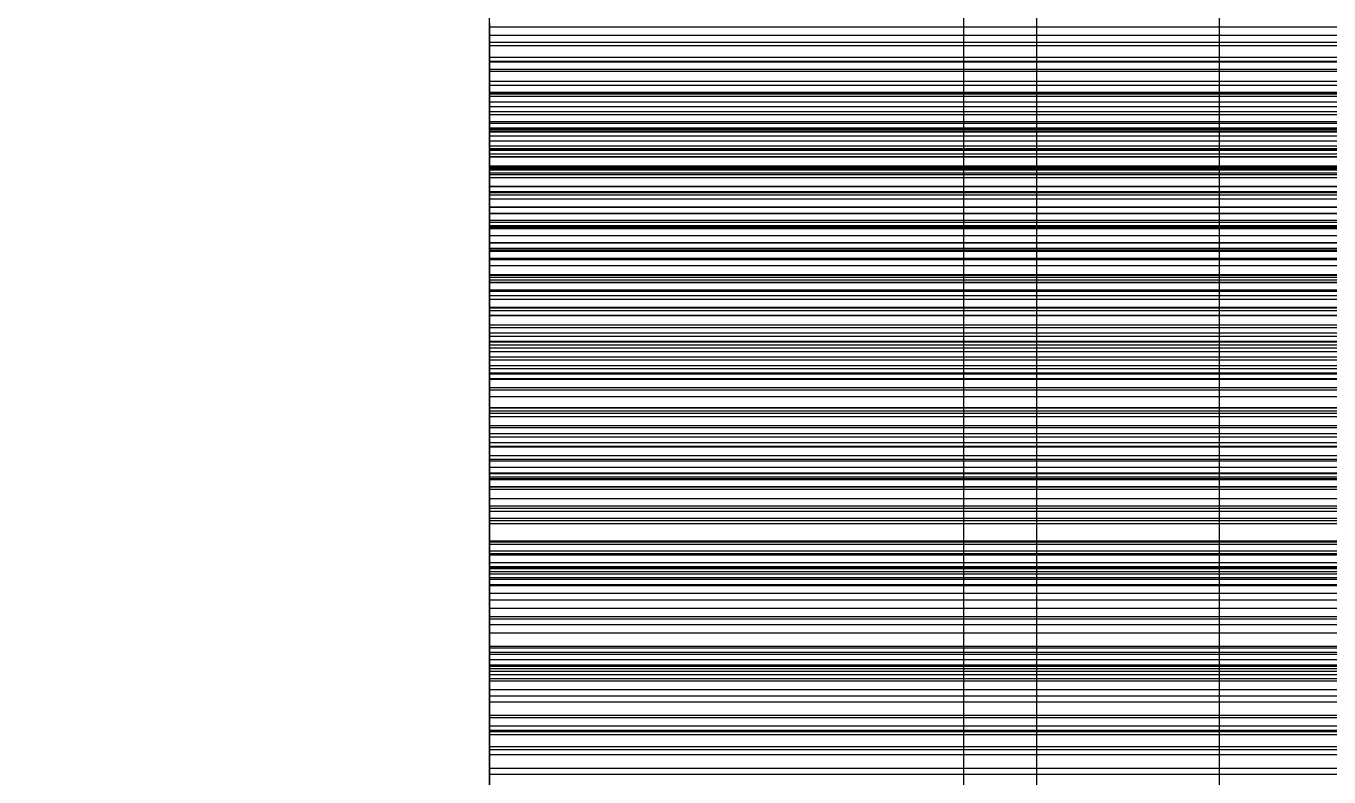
# Model space of a CAD drawing. Header units: millimetres. Extents: x -1970 to 34302, y -65268 to 6837.
# Drawn here: x 486.5 to 665, y -34041.4 to -33938.5 of the extents above; entities that cross this region are included whole.
import ezdxf

# ---------------------------------------------------------------- set-up
doc = ezdxf.new("R2010")
doc.units = ezdxf.units.MM
for name, color, linetype, lineweight in [('COTAS_O', 1, 'Continuous', 0), ('frontal_briquetadora', 7, 'Continuous', 0), ('frontal_mezcladora', 7, 'Continuous', 0)]:
    doc.layers.add(name, color=color, linetype=linetype, lineweight=lineweight)
doc.dimstyles.new('R19_100', dxfattribs={"dimtxt": 250, "dimasz": 150, "dimexe": 150, "dimexo": 80, "dimgap": 100, "dimtad": 1, "dimtih": 1, "dimtoh": 1, "dimdsep": 46, "dimcen": 0.09, "dimadec": 0, "dimazin": 0, "dimtfac": 1, "dimtdec": 4, "dimtofl": 0, "dimtmove": 0, "dimatfit": 3, "dimfxl": 1, "dimtolj": 1, "dimtzin": 0, "dimarcsym": 0})

# ---------------------------------------------------------------- blocks, each defined once
blk = doc.blocks.new('*D35')
at = {"layer": 'COTAS_O', "color": 0, "lineweight": -2, "transparency": 16777216}
for p, q in [((-1725, -34320), (-1725, -33550)), ((1725, -34320), (1725, -33550)), ((-1575, -33700), (1575, -33700))]:
    blk.add_line(p, q, dxfattribs=at)
at = {"layer": 'COTAS_O', "color": 0, "transparency": 16777216}
for points in [[(-1575, -33675), (-1575, -33725), (-1725, -33700)], [(1575, -33675), (1575, -33725), (1725, -33700)]]:
    blk.add_solid(points, dxfattribs=at)
at = {"layer": 'Defpoints', "color": 0, "transparency": 16777216}
for p in [(1725, -33700), (-1725, -34400), (1725, -34400)]:
    blk.add_point(p, dxfattribs=at)

msp = doc.modelspace()

# ---------------------------------------------------------------- linework, layer by layer
at = {"layer": 'frontal_briquetadora'}
for p, q in [((550, -33938.678), (550, -33933.789)), ((550, -33939.804), (550, -33934.783)), ((550, -33938.08), (550, -33941.221)), ((550, -33942.806), (550, -33938.183)), ((550, -33943.467), (550, -33938.678)), ((750, -33938.678), (550, -33938.678)), ((550, -33944.734), (550, -33939.804)), ((750, -33939.804), (550, -33939.804)), ((550, -33946.638), (550, -33940.763)), ((750, -33940.763), (550, -33940.763)), ((550, -33940.763), (550, -33943.373)), ((750, -33941.221), (550, -33941.221)), ((550, -33941.221), (550, -33944.479)), ((550, -33947.869), (550, -33942.806)), ((750, -33942.806), (550, -33942.806)), ((750, -33943.373), (550, -33943.373)), ((550, -33943.373), (550, -33946.092)), ((550, -33948.145), (550, -33943.467)), ((750, -33943.467), (550, -33943.467)), ((750, -33944.479), (550, -33944.479)), ((550, -33944.479), (550, -33947.869)), ((550, -33949.565), (550, -33944.734)), ((750, -33944.734), (550, -33944.734)), ((750, -33946.092), (550, -33946.092)), ((550, -33946.092), (550, -33948.923)), ((550, -33951.605), (550, -33946.638)), ((750, -33946.638), (550, -33946.638)), ((550, -33947.73), (550, -33947.588)), ((550, -33947.588), (550, -33950.222)), ((550, -33947.588), (750, -33947.588)), ((550, -33950.642), (550, -33947.73)), ((550, -33947.73), (750, -33947.73)), ((750, -33947.869), (550, -33947.869)), ((550, -33952.694), (550, -33948.145)), ((750, -33948.145), (550, -33948.145)), ((750, -33948.923), (550, -33948.923)), ((550, -33948.923), (550, -33951.872)), ((550, -33954.289), (550, -33949.565)), ((750, -33949.565), (550, -33949.565)), ((550, -33950.222), (550, -33955.529)), ((550, -33950.222), (750, -33950.222)), ((550, -33952.882), (550, -33950.642)), ((550, -33950.642), (750, -33950.642)), ((550, -33952.444), (550, -33951.605)), ((550, -33951.605), (550, -33953.55)), ((550, -33951.605), (750, -33951.605)), ((550, -33956.474), (550, -33951.605)), ((750, -33951.872), (550, -33951.872)), ((550, -33951.872), (550, -33954.948)), ((550, -33956.035), (550, -33952.444)), ((550, -33952.444), (750, -33952.444)), ((550, -33958.166), (550, -33952.694)), ((750, -33952.694), (550, -33952.694)), ((550, -33955.266), (550, -33952.882)), ((550, -33952.882), (750, -33952.882)), ((550, -33959.284), (550, -33953.028)), ((750, -33953.028), (550, -33953.028)), ((550, -33953.028), (550, -33955.419)), ((550, -33953.55), (550, -33958.204)), ((550, -33953.55), (750, -33953.55)), ((550, -33958.893), (550, -33954.289)), ((750, -33954.289), (550, -33954.289)), ((750, -33954.948), (550, -33954.948)), ((550, -33954.948), (550, -33958.166)), ((550, -33957.795), (550, -33955.266)), ((550, -33955.266), (750, -33955.266)), ((750, -33955.419), (550, -33955.419)), ((550, -33955.419), (550, -33957.925)), ((550, -33955.529), (550, -33963.307)), ((550, -33955.529), (750, -33955.529)), ((550, -33958.609), (550, -33956.035)), ((550, -33956.035), (750, -33956.035)), ((550, -33956.401), (550, -33957.935)), ((550, -33957.652), (550, -33956.401)), ((550, -33956.401), (750, -33956.401)), ((550, -33961.237), (550, -33956.474)), ((750, -33956.474), (550, -33956.474)), ((550, -33961.642), (550, -33957.652)), ((550, -33957.652), (750, -33957.652)), ((550, -33960.468), (550, -33957.795)), ((550, -33957.795), (750, -33957.795)), ((750, -33957.925), (550, -33957.925)), ((550, -33957.925), (550, -33960.55)), ((550, -33957.935), (550, -33962.196)), ((550, -33957.935), (750, -33957.935)), ((750, -33958.166), (550, -33958.166)), ((550, -33958.204), (550, -33965.389)), ((550, -33958.204), (750, -33958.204)), ((550, -33961.325), (550, -33958.609)), ((550, -33958.609), (750, -33958.609)), ((550, -33963.359), (550, -33958.893)), ((750, -33958.893), (550, -33958.893)), ((550, -33964.185), (550, -33959.284)), ((750, -33959.284), (550, -33959.284)), ((550, -33963.282), (550, -33960.468)), ((550, -33960.468), (750, -33960.468)), ((750, -33960.55), (550, -33960.55)), ((550, -33960.55), (550, -33963.302)), ((550, -33965.884), (550, -33961.237)), ((750, -33961.237), (550, -33961.237)), ((550, -33964.183), (550, -33961.325)), ((550, -33961.325), (750, -33961.325)), ((550, -33968.216), (550, -33961.642)), ((550, -33961.642), (750, -33961.642)), ((550, -33962.196), (550, -33965.098)), ((550, -33962.196), (750, -33962.196)), ((550, -33966.237), (550, -33963.282)), ((550, -33963.282), (750, -33963.282)), ((750, -33963.302), (550, -33963.302)), ((550, -33963.302), (550, -33966.188)), ((550, -33963.307), (550, -33973.256)), ((550, -33963.307), (750, -33963.307)), ((550, -33969.226), (550, -33963.359)), ((750, -33963.359), (550, -33963.359)), ((550, -33967.182), (550, -33964.183)), ((550, -33964.183), (750, -33964.183)), ((550, -33968.981), (550, -33964.185)), ((750, -33964.185), (550, -33964.185)), ((550, -33965.098), (550, -33968.14)), ((550, -33965.098), (750, -33965.098)), ((550, -33965.389), (550, -33974.827)), ((550, -33965.389), (750, -33965.389)), ((550, -33970.404), (550, -33965.884)), ((750, -33965.884), (550, -33965.884)), ((550, -33972.691), (550, -33966.068)), ((750, -33966.068), (550, -33966.068)), ((550, -33966.068), (550, -33968.234)), ((750, -33966.188), (550, -33966.188)), ((550, -33966.188), (550, -33969.226)), ((550, -33969.332), (550, -33966.237)), ((550, -33966.237), (750, -33966.237)), ((550, -33970.319), (550, -33967.182)), ((550, -33967.182), (750, -33967.182)), ((550, -33968.14), (550, -33971.32)), ((550, -33968.14), (750, -33968.14)), ((550, -33977.122), (550, -33968.216)), ((550, -33968.216), (750, -33968.216)), ((750, -33968.234), (550, -33968.234)), ((550, -33968.234), (550, -33970.522)), ((550, -33973.664), (550, -33968.981)), ((750, -33968.981), (550, -33968.981)), ((750, -33969.226), (550, -33969.226)), ((550, -33972.565), (550, -33969.332)), ((550, -33969.332), (750, -33969.332)), ((550, -33973.594), (550, -33970.319)), ((550, -33970.319), (750, -33970.319)), ((550, -33974.774), (550, -33970.404)), ((750, -33970.404), (550, -33970.404)), ((750, -33970.522), (550, -33970.522)), ((550, -33970.522), (550, -33972.935)), ((550, -33971.32), (550, -33974.637)), ((550, -33971.32), (750, -33971.32)), ((550, -33975.934), (550, -33972.565)), ((550, -33972.565), (750, -33972.565)), ((550, -33977.514), (550, -33972.691)), ((750, -33972.691), (550, -33972.691)), ((750, -33972.935), (550, -33972.935)), ((550, -33972.935), (550, -33975.482)), ((550, -33973.256), (550, -33984.994)), ((550, -33973.256), (750, -33973.256)), ((550, -33977.006), (550, -33973.594)), ((550, -33973.594), (750, -33973.594)), ((550, -33978.224), (550, -33973.664)), ((750, -33973.664), (550, -33973.664)), ((550, -33974.637), (550, -33978.09)), ((550, -33974.637), (750, -33974.637)), ((550, -33981.023), (550, -33974.774)), ((750, -33974.774), (550, -33974.774)), ((550, -33974.827), (550, -33986.158)), ((550, -33974.827), (750, -33974.827)), ((750, -33975.482), (550, -33975.482)), ((550, -33975.482), (550, -33978.172)), ((550, -33979.438), (550, -33975.934)), ((550, -33975.934), (750, -33975.934)), ((550, -33980.551), (550, -33977.006)), ((550, -33977.006), (750, -33977.006)), ((550, -33988.018), (550, -33977.122)), ((550, -33977.122), (750, -33977.122)), ((550, -33982.226), (550, -33977.514)), ((750, -33977.514), (550, -33977.514)), ((550, -33978.09), (550, -33981.678)), ((550, -33978.09), (750, -33978.09)), ((750, -33978.172), (550, -33978.172)), ((550, -33978.172), (550, -33981.023)), ((550, -33982.648), (550, -33978.224)), ((750, -33978.224), (550, -33978.224)), ((550, -33983.076), (550, -33979.438)), ((550, -33979.438), (750, -33979.438)), ((550, -33986.826), (550, -33979.853)), ((750, -33979.853), (550, -33979.853)), ((550, -33979.853), (550, -33981.789)), ((550, -33984.23), (550, -33980.551)), ((550, -33980.551), (750, -33980.551)), ((750, -33981.023), (550, -33981.023)), ((550, -33981.678), (550, -33985.397)), ((550, -33981.678), (750, -33981.678)), ((750, -33981.789), (550, -33981.789)), ((550, -33981.789), (550, -33983.852)), ((550, -33986.818), (550, -33982.226)), ((750, -33982.226), (550, -33982.226)), ((550, -33986.913), (550, -33982.648)), ((750, -33982.648), (550, -33982.648)), ((550, -33986.845), (550, -33983.076)), ((550, -33983.076), (750, -33983.076)), ((750, -33983.852), (550, -33983.852)), ((550, -33983.852), (550, -33986.048)), ((550, -33988.04), (550, -33984.23)), ((550, -33984.23), (750, -33984.23)), ((550, -33984.994), (550, -33998.069)), ((550, -33984.994), (750, -33984.994)), ((550, -33985.397), (550, -33989.248)), ((550, -33985.397), (750, -33985.397)), ((750, -33986.048), (550, -33986.048)), ((550, -33986.048), (550, -33988.384)), ((550, -33986.158), (550, -33998.944)), ((550, -33986.158), (750, -33986.158)), ((550, -33991.279), (550, -33986.818)), ((750, -33986.818), (550, -33986.818)), ((550, -33991.56), (550, -33986.826)), ((750, -33986.826), (550, -33986.826)), ((550, -33990.745), (550, -33986.845)), ((550, -33986.845), (750, -33986.845)), ((550, -33993.527), (550, -33986.913)), ((750, -33986.913), (550, -33986.913)), ((550, -34000.485), (550, -33988.018)), ((550, -33988.018), (750, -33988.018)), ((550, -33991.98), (550, -33988.04)), ((550, -33988.04), (750, -33988.04)), ((750, -33988.384), (550, -33988.384)), ((550, -33988.384), (550, -33990.871)), ((550, -33989.248), (550, -33993.227)), ((550, -33989.248), (750, -33989.248)), ((550, -33994.773), (550, -33990.745)), ((550, -33990.745), (750, -33990.745)), ((750, -33990.871), (550, -33990.871)), ((550, -33990.871), (550, -33993.527)), ((550, -33995.596), (550, -33991.279)), ((750, -33991.279), (550, -33991.279)), ((550, -33996.176), (550, -33991.56)), ((750, -33991.56), (550, -33991.56)), ((550, -33996.047), (550, -33991.98)), ((550, -33991.98), (750, -33991.98)), ((550, -33993.227), (550, -33997.334)), ((550, -33993.227), (750, -33993.227)), ((750, -33993.527), (550, -33993.527)), ((550, -34001.655), (550, -33994.348)), ((750, -33994.348), (550, -33994.348)), ((550, -33994.348), (550, -33996.05)), ((550, -33998.927), (550, -33994.773)), ((550, -33994.773), (750, -33994.773)), ((550, -33999.746), (550, -33995.596)), ((750, -33995.596), (550, -33995.596)), ((550, -34000.24), (550, -33996.047)), ((550, -33996.047), (750, -33996.047)), ((550, -33996.05), (550, -33997.884)), ((550, -34000.666), (550, -33996.176)), ((750, -33996.176), (550, -33996.176)), ((550, -33997.334), (550, -34001.566)), ((550, -33997.334), (750, -33997.334)), ((750, -33997.884), (550, -33997.884)), ((550, -33997.884), (550, -33999.857)), ((550, -33998.069), (550, -34011.98)), ((550, -33998.069), (750, -33998.069)), ((550, -34003.206), (550, -33998.927)), ((550, -33998.927), (750, -33998.927)), ((550, -33998.944), (550, -34012.696)), ((550, -33998.944), (750, -33998.944)), ((550, -34006.71), (550, -33999.746)), ((750, -33999.746), (550, -33999.746)), ((750, -33999.857), (550, -33999.857)), ((550, -33999.857), (550, -34001.977)), ((550, -34004.558), (550, -34000.24)), ((550, -34000.24), (750, -34000.24)), ((550, -34014.043), (550, -34000.485)), ((550, -34000.485), (750, -34000.485)), ((550, -34005.018), (550, -34000.666)), ((750, -34000.666), (550, -34000.666)), ((550, -34001.566), (550, -34005.921)), ((550, -34001.566), (750, -34001.566)), ((550, -34006.289), (550, -34001.655)), ((750, -34001.655), (550, -34001.655)), ((750, -34001.977), (550, -34001.977)), ((550, -34001.977), (550, -34004.255)), ((550, -34012.818), (550, -34003.206)), ((550, -34003.206), (750, -34003.206)), ((750, -34004.255), (550, -34004.255)), ((550, -34004.255), (550, -34006.71)), ((550, -34008.997), (550, -34004.558)), ((550, -34004.558), (750, -34004.558)), ((550, -34009.217), (550, -34005.018)), ((750, -34005.018), (550, -34005.018)), ((550, -34005.921), (550, -34010.398)), ((550, -34005.921), (750, -34005.921)), ((550, -34010.798), (550, -34006.289)), ((750, -34006.289), (550, -34006.289)), ((750, -34006.71), (550, -34006.71)), ((550, -34013.557), (550, -34008.997)), ((550, -34008.997), (750, -34008.997)), ((550, -34013.242), (550, -34009.217)), ((750, -34009.217), (550, -34009.217)), ((550, -34017.143), (550, -34009.52)), ((750, -34009.52), (550, -34009.52)), ((550, -34009.52), (550, -34010.983)), ((550, -34010.398), (550, -34014.994)), ((550, -34010.398), (750, -34010.398)), ((550, -34015.174), (550, -34010.798)), ((750, -34010.798), (550, -34010.798)), ((750, -34010.983), (550, -34010.983)), ((550, -34010.983), (550, -34012.584)), ((550, -34011.98), (550, -34026.192)), ((550, -34011.98), (750, -34011.98)), ((750, -34012.584), (550, -34012.584)), ((550, -34012.584), (550, -34014.329)), ((550, -34012.696), (550, -34026.884)), ((550, -34012.696), (750, -34012.696)), ((550, -34024.287), (550, -34012.818)), ((550, -34012.818), (750, -34012.818)), ((550, -34020.54), (550, -34013.242)), ((750, -34013.242), (550, -34013.242)), ((550, -34023.671), (550, -34013.557)), ((550, -34013.557), (750, -34013.557)), ((550, -34028.173), (550, -34014.043)), ((550, -34014.043), (750, -34014.043)), ((750, -34014.329), (550, -34014.329)), ((550, -34014.329), (550, -34016.227)), ((550, -34014.994), (550, -34019.708)), ((550, -34014.994), (750, -34014.994)), ((550, -34019.406), (550, -34015.174)), ((750, -34015.174), (550, -34015.174)), ((750, -34016.227), (550, -34016.227)), ((550, -34016.227), (550, -34018.291)), ((550, -34021.665), (550, -34017.143)), ((750, -34017.143), (550, -34017.143)), ((750, -34018.291), (550, -34018.291)), ((550, -34018.291), (550, -34020.54)), ((550, -34023.479), (550, -34019.406)), ((750, -34019.406), (550, -34019.406)), ((550, -34019.708), (550, -34024.537)), ((550, -34019.708), (750, -34019.708)), ((750, -34020.54), (550, -34020.54)), ((550, -34026.056), (550, -34021.665)), ((750, -34021.665), (550, -34021.665)), ((550, -34027.368), (550, -34023.479)), ((750, -34023.479), (550, -34023.479)), ((550, -34035.538), (550, -34023.671)), ((550, -34023.671), (750, -34023.671)), ((550, -34037.173), (550, -34024.287)), ((550, -34024.287), (750, -34024.287)), ((550, -34024.537), (550, -34035.129)), ((550, -34024.537), (750, -34024.537)), ((550, -34033.252), (550, -34025.331)), ((750, -34025.331), (550, -34025.331)), ((550, -34025.331), (550, -34026.552)), ((550, -34030.309), (550, -34026.056)), ((750, -34026.056), (550, -34026.056)), ((550, -34026.192), (550, -34040.158)), ((550, -34026.192), (750, -34026.192)), ((750, -34026.552), (550, -34026.552)), ((550, -34026.552), (550, -34027.915)), ((550, -34026.884), (550, -34040.962)), ((550, -34026.884), (750, -34026.884)), ((550, -34034.982), (550, -34027.368)), ((750, -34027.368), (550, -34027.368)), ((750, -34027.915), (550, -34027.915)), ((550, -34027.915), (550, -34029.429)), ((550, -34042.33), (550, -34028.173)), ((550, -34028.173), (750, -34028.173)), ((750, -34029.429), (550, -34029.429)), ((550, -34029.429), (550, -34031.101)), ((550, -34034.411), (550, -34030.309)), ((750, -34030.309), (550, -34030.309)), ((750, -34031.101), (550, -34031.101)), ((550, -34031.101), (550, -34032.945)), ((750, -34032.945), (550, -34032.945)), ((550, -34032.945), (550, -34034.982)), ((550, -34037.651), (550, -34033.252)), ((750, -34033.252), (550, -34033.252)), ((550, -34038.346), (550, -34034.411)), ((750, -34034.411), (550, -34034.411)), ((750, -34034.982), (550, -34034.982)), ((550, -34035.129), (550, -34047.366)), ((550, -34035.129), (750, -34035.129)), ((550, -34048.703), (550, -34035.538)), ((550, -34035.538), (750, -34035.538)), ((550, -34050.982), (550, -34037.173)), ((550, -34037.173), (750, -34037.173)), ((550, -34041.914), (550, -34037.651)), ((750, -34037.651), (550, -34037.651)), ((550, -34042.091), (550, -34038.346)), ((750, -34038.346), (550, -34038.346)), ((550, -34040.158), (550, -34053.343)), ((550, -34040.158), (750, -34040.158)), ((550, -34040.962), (550, -34054.391)), ((550, -34040.962), (750, -34040.962))]:
    msp.add_line(p, q, dxfattribs=at)
at = {"layer": 'frontal_mezcladora'}
for p, q in [((625, -34725), (625, -33700)), ((650, -34725), (650, -33700)), ((615, -34760), (615, -33730)), ((625, -34725), (625, -33730)), ((650, -34760), (650, -33730))]:
    msp.add_line(p, q, dxfattribs=at)

# ---------------------------------------------------------------- dimensions: what is measured, and where the dimension line sits
at = {"layer": 'COTAS_O'}
dim = msp.add_aligned_dim(p1=(-1725, -34400), p2=(1725, -34400), distance=700, text='<> O', dimstyle='R19_100', dxfattribs=at)
dim.commit()
dim.dimension.update_dxf_attribs({"geometry": '*D35', "text_midpoint": (0, -33700)})

doc.saveas('drawing.dxf')
